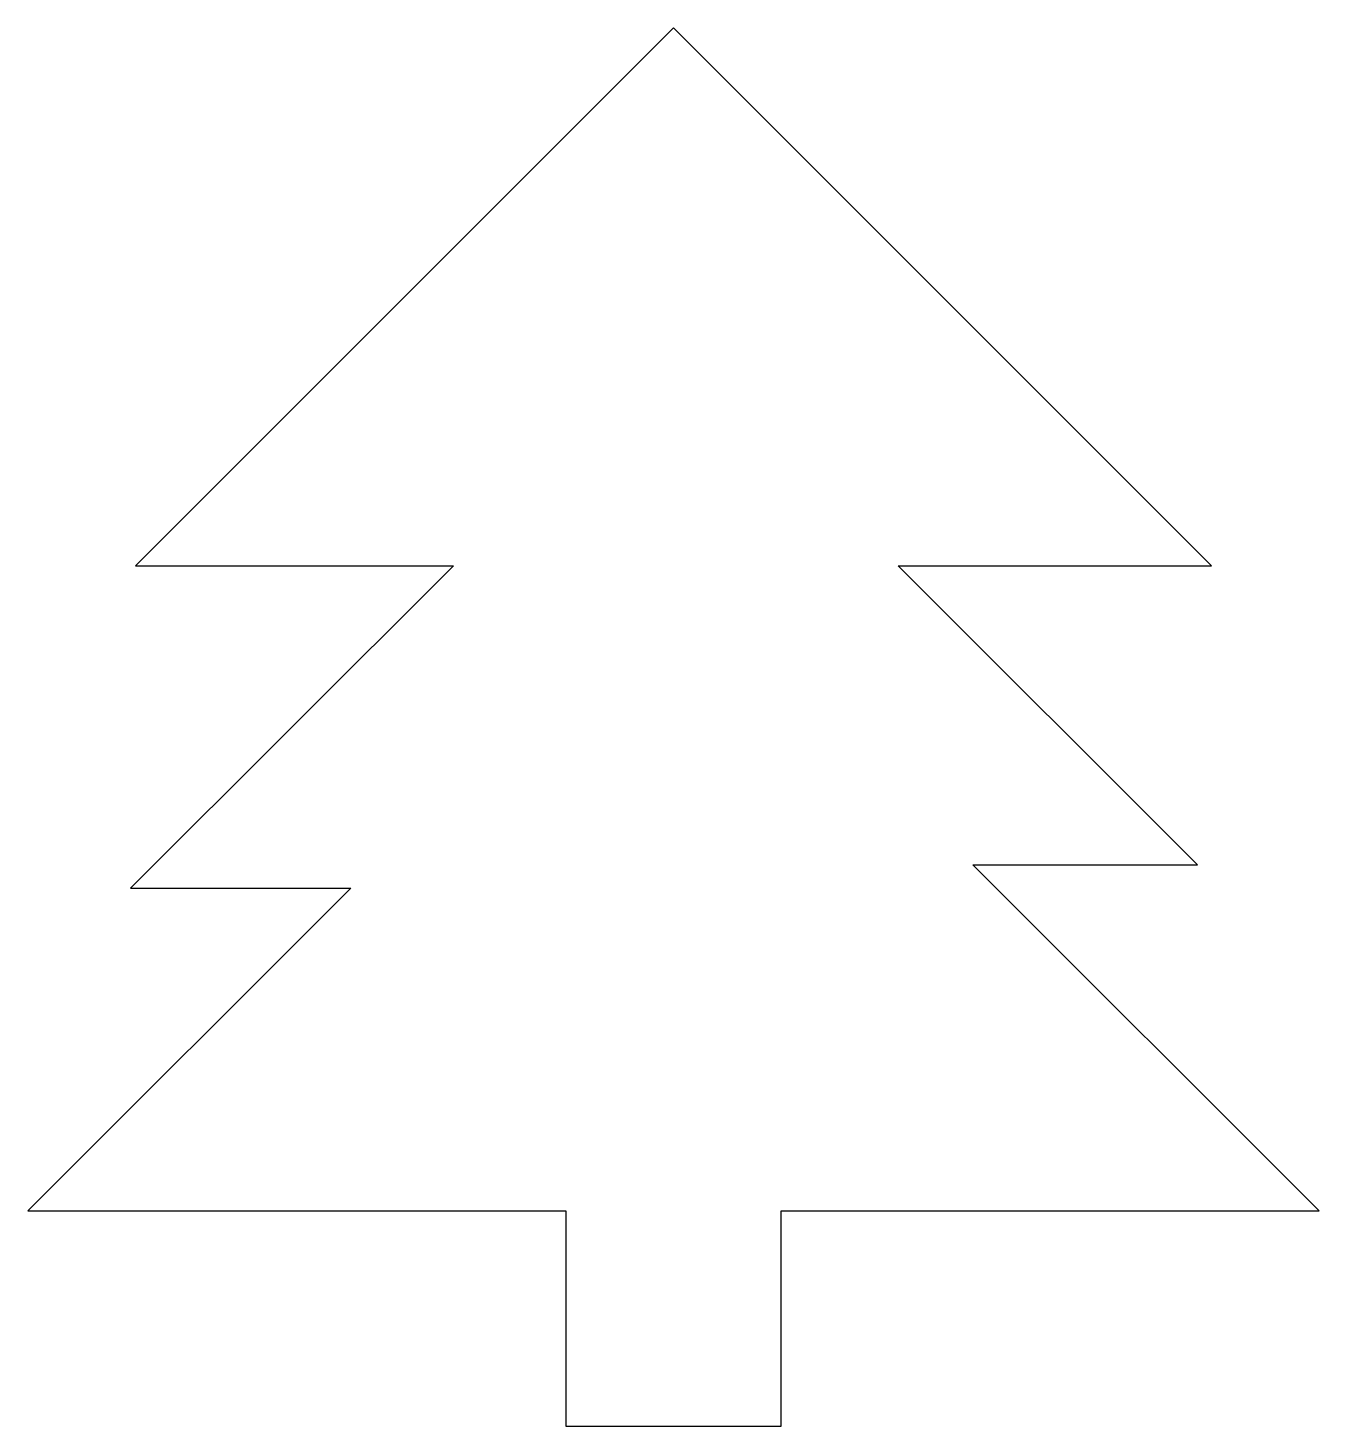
# Model space of a CAD drawing. Header units: millimetres. Extents: x -200 to -80, y 0 to 130.
import ezdxf

# ---------------------------------------------------------------- set-up
doc = ezdxf.new("R2010")
doc.units = ezdxf.units.MM
doc.layers.get('0').update_dxf_attribs({"linetype": 'CONTINUOUS'})

msp = doc.modelspace()

# ---------------------------------------------------------------- linework, layer by layer
msp.add_lwpolyline([(-150, 0), (-130, 0), (-130, 20), (-100, 20), (-80, 20), (-112.17, 52.17), (-91.3, 52.17), (-119.13, 80), (-90, 80), (-140, 130), (-190, 80), (-160.46, 80), (-190.46, 50), (-170, 50), (-200, 20), (-150, 20)], close=True)

doc.saveas('drawing.dxf')
